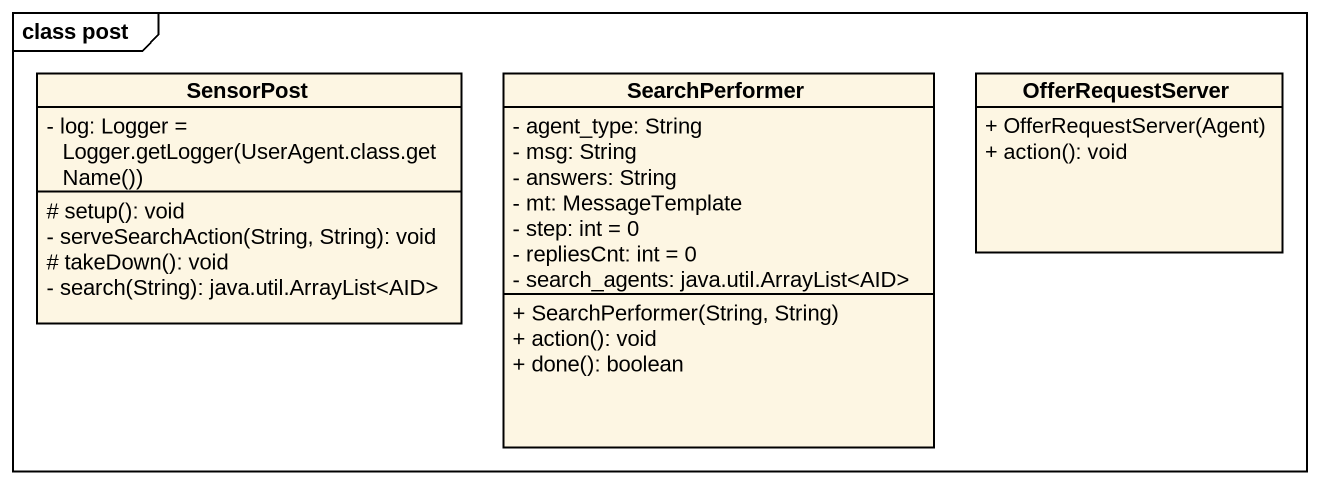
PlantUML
@startuml
mainframe class post
hide circle
hide empty members
skinparam classAttributeIconSize 0
class SensorPost {
  {field} - log: Logger = Logger.getLogger(UserAgent.class.getName())
  # setup(): void
  - serveSearchAction(String, String): void
  # takeDown(): void
  - search(String): java.util.ArrayList<AID>
}
class SearchPerformer {
  - agent_type: String
  - msg: String
  - answers: String
  - mt: MessageTemplate
  - step: int = 0
  - repliesCnt: int = 0
  - search_agents: java.util.ArrayList<AID>
  + SearchPerformer(String, String)
  + action(): void
  + done(): boolean
}
class OfferRequestServer {
  + OfferRequestServer(Agent)
  + action(): void
}
@enduml
